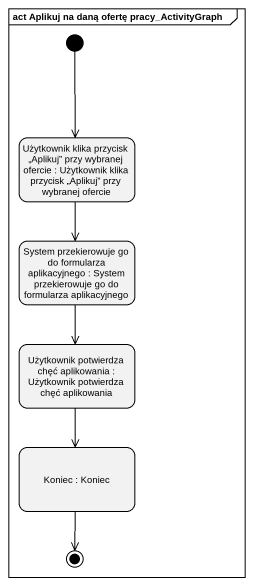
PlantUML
@startuml
mainframe act Aplikuj na daną ofertę pracy_ActivityGraph
hide empty description
state "Użytkownik klika przycisk „Aplikuj” przy wybranej ofercie : Użytkownik klika przycisk „Aplikuj” przy wybranej ofercie" as Użytkownik_klika_przycisk
state "System przekierowuje go do formularza aplikacyjnego : System przekierowuje go do formularza aplikacyjnego" as System_przekierowuje_go_do
state "Użytkownik potwierdza chęć aplikowania : Użytkownik potwierdza chęć aplikowania" as Użytkownik_potwierdza_chęć
state "Koniec : Koniec" as Koniec
[*] --> Użytkownik_klika_przycisk
Użytkownik_klika_przycisk --> System_przekierowuje_go_do
System_przekierowuje_go_do --> Użytkownik_potwierdza_chęć
Użytkownik_potwierdza_chęć --> Koniec
Koniec --> [*]
@enduml
